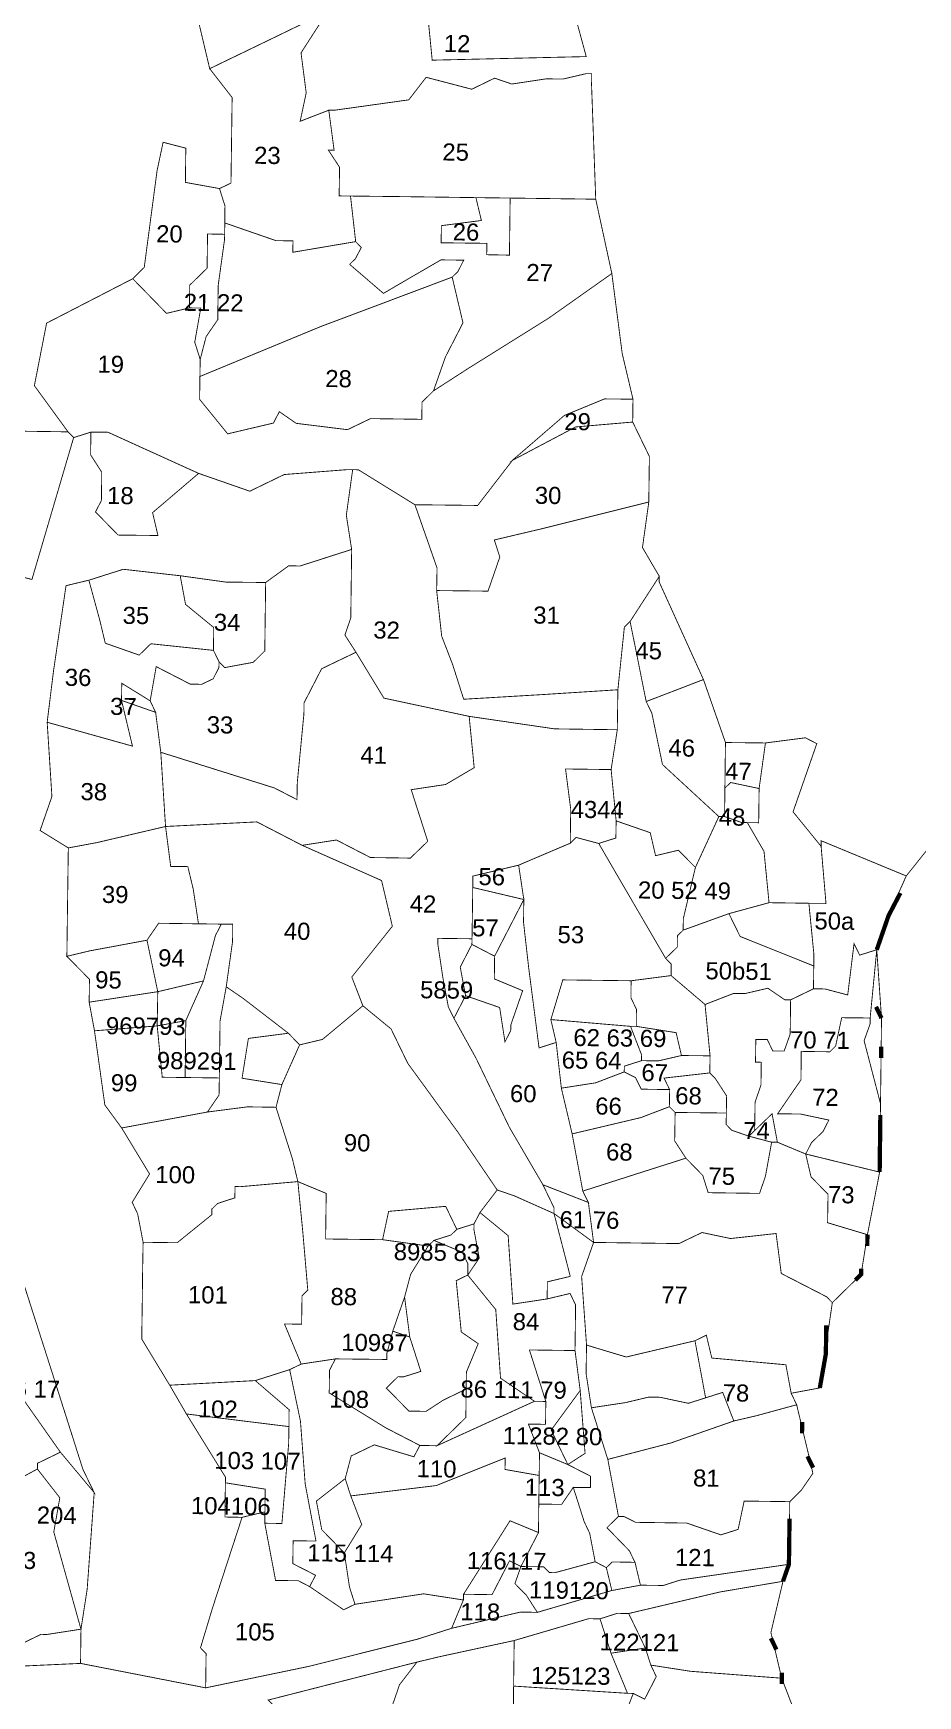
# Model space of a CAD drawing. Header units: metres. Extents: x 259278 to 277237, y 2171369 to 2185379.
# Drawn here: x 275290 to 275905, y 2179440 to 2180596 of the extents above; entities that cross this region are included whole.
import ezdxf

# ---------------------------------------------------------------- set-up
doc = ezdxf.new("R2010")
doc.units = ezdxf.units.M
doc.header["$MEASUREMENT"] = 0
for name, color, linetype in [('SURVEY NO.', 7, 'Continuous'), ('SURVEY PLOT BOUNDARY', 35, 'Continuous'), ('VILLAGE BOUNDARY', 212, 'Continuous')]:
    doc.layers.add(name, color=color, linetype=linetype)
doc.styles.add('PDF Arial', font='arial.ttf')

msp = doc.modelspace()

# ---------------------------------------------------------------- linework, layer by layer
at = {"layer": 'SURVEY PLOT BOUNDARY', "lineweight": 18, "const_width": 0.595}
for points in [[(275412.4, 2180571.5), (275401.1, 2180619.2), (275417.7, 2180678.5), (275437.7, 2180690.1), (275465.4, 2180685.8), (275513.1, 2180693.1), (275517, 2180693), (275520.7, 2180673.1), (275468.8, 2180646.1), (275504.5, 2180645.6), (275508.5, 2180649.5), (275536.3, 2180653.1), (275540.1, 2180637.2), (275528.1, 2180629.4), (275527.9, 2180617.5), (275508.1, 2180613.8), (275496.2, 2180614), (275492.2, 2180610.1), (275444.3, 2180586.9)], [(275495.2, 2180542.6), (275498.9, 2180514.8), (275494.9, 2180514.9), (275502.7, 2180502.9), (275502.4, 2180483), (275510.3, 2180482.9), (275513.9, 2180451.2), (275470.2, 2180443.8), (275470.3, 2180451.7), (275458.4, 2180451.9), (275422.9, 2180464.2), (275423, 2180476.1), (275419.2, 2180488.1), (275427.2, 2180491.9), (275428, 2180551.4), (275412.4, 2180571.5), (275444.3, 2180586.9), (275492.2, 2180610.1), (275496.2, 2180614), (275475.9, 2180582.5), (275479.5, 2180554.7), (275475.3, 2180534.9)], [(275674.2, 2180579.9), (275567.1, 2180577.4), (275563.6, 2180613.1), (275666.6, 2180607.8)], [(275674.2, 2180579.9), (275666.6, 2180607.8), (275563.6, 2180613.1), (275567.1, 2180577.4)], [(275621.3, 2180481.5), (275597.5, 2180481.8), (275546, 2180482.5), (275510.3, 2180482.9), (275502.4, 2180483), (275502.7, 2180502.9), (275494.9, 2180514.9), (275498.9, 2180514.8), (275495.2, 2180542.6), (275499.2, 2180542.6), (275550.8, 2180549.8), (275562.9, 2180565.5), (275594.6, 2180557.2), (275610.5, 2180564.9), (275622.4, 2180560.8), (275646.2, 2180564.4), (275658.1, 2180564.3), (275674, 2180568), (275678, 2180568), (275677.9, 2180560.1), (275680.8, 2180480.7)], [(275419.2, 2180488.1), (275423, 2180476.1), (275422.9, 2180464.2), (275422.8, 2180456.3), (275410.9, 2180456.5), (275410.6, 2180432.7), (275398.5, 2180420.9), (275398.3, 2180405.1), (275382.4, 2180401.3), (275358.9, 2180425.4), (275366.9, 2180433.3), (275375.8, 2180500.5), (275380, 2180520.3), (275395.8, 2180516.2), (275395.5, 2180492.4)], [(275597.5, 2180481.8), (275601.3, 2180465.9), (275573.5, 2180462.3), (275573.3, 2180450.4), (275605.1, 2180450), (275605, 2180442.1), (275620.8, 2180441.8), (275621.3, 2180481.5), (275680.8, 2180480.7), (275692, 2180429), (275648, 2180397.9), (275592, 2180362.9), (275568, 2180347.4), (275576.3, 2180371), (275588.5, 2180394.7), (275581, 2180426.5), (275585, 2180430.4), (275589, 2180438.3), (275573.2, 2180438.5), (275553.2, 2180426.9), (275533.2, 2180415.2), (275509.7, 2180435.4), (275513.7, 2180439.3), (275517.8, 2180447.1), (275513.9, 2180451.2), (275510.3, 2180482.9), (275546, 2180482.5)], [(275621.3, 2180481.5), (275620.8, 2180441.8), (275605, 2180442.1), (275605.1, 2180450), (275573.3, 2180450.4), (275573.5, 2180462.3), (275601.3, 2180465.9), (275597.5, 2180481.8)], [(275405.8, 2180369.3), (275402, 2180381.2), (275406.2, 2180405), (275398.3, 2180405.1), (275398.5, 2180420.9), (275410.6, 2180432.7), (275410.9, 2180456.5), (275422.8, 2180456.3), (275422.7, 2180452.4), (275418.3, 2180420.7), (275418, 2180396.9), (275409.9, 2180385.1)], [(275581, 2180426.5), (275489.3, 2180392), (275405.6, 2180357.4), (275405.8, 2180369.3), (275409.9, 2180385.1), (275418, 2180396.9), (275418.3, 2180420.7), (275422.7, 2180452.4), (275422.8, 2180456.3), (275422.9, 2180464.2), (275458.4, 2180451.9), (275470.3, 2180451.7), (275470.2, 2180443.8), (275513.9, 2180451.2), (275517.8, 2180447.1), (275513.7, 2180439.3), (275509.7, 2180435.4), (275533.2, 2180415.2), (275553.2, 2180426.9), (275573.2, 2180438.5), (275589, 2180438.3), (275585, 2180430.4)], [(275706.7, 2180341.6), (275686.9, 2180341.8), (275659, 2180330.3), (275622.9, 2180299.1), (275598.7, 2180267.7), (275555.1, 2180268.2), (275515.8, 2180292.5), (275511.8, 2180292.6), (275507.9, 2180292.6), (275464.2, 2180289.2), (275440.3, 2180277.6), (275404.7, 2180290), (275341.7, 2180318.6), (275329.8, 2180318.7), (275317.8, 2180314.9), (275313.9, 2180318.9), (275290.5, 2180351), (275299, 2180394.5), (275358.9, 2180425.4), (275382.4, 2180401.3), (275398.3, 2180405.1), (275406.2, 2180405), (275402, 2180381.2), (275405.8, 2180369.3), (275405.6, 2180357.4), (275405.4, 2180341.5), (275424.9, 2180317.5), (275456.7, 2180325), (275460.8, 2180332.9), (275472.6, 2180324.8), (275508.2, 2180320.4), (275524.2, 2180328.1), (275559.9, 2180327.6), (275560, 2180339.5), (275568, 2180347.4), (275592, 2180362.9), (275648, 2180397.9), (275692, 2180429), (275699.2, 2180373.4)], [(275568, 2180347.4), (275560, 2180339.5), (275559.9, 2180327.6), (275524.2, 2180328.1), (275508.2, 2180320.4), (275472.6, 2180324.8), (275460.8, 2180332.9), (275456.7, 2180325), (275424.9, 2180317.5), (275405.4, 2180341.5), (275405.6, 2180357.4), (275489.3, 2180392), (275581, 2180426.5), (275588.5, 2180394.7), (275576.3, 2180371)], [(275706.5, 2180325.7), (275666.8, 2180322.3), (275622.9, 2180299.1), (275659, 2180330.3), (275686.9, 2180341.8), (275706.7, 2180341.6)], [(275313.9, 2180318.9), (275317.8, 2180314.9), (275288.8, 2180216.2), (275257.2, 2180224.5), (275241.3, 2180220.8), (275209.5, 2180213.2), (275190.1, 2180249.2), (275194.3, 2180265), (275195, 2180324.5), (275270.3, 2180319.5)], [(275404.7, 2180290), (275372.7, 2180262.7), (275376.4, 2180246.8), (275348.7, 2180247.1), (275333, 2180263.2), (275337.1, 2180271.1), (275337.3, 2180286.9), (275337.3, 2180290.9), (275329.6, 2180302.9), (275329.8, 2180318.7), (275341.7, 2180318.6)], [(275717.7, 2180270.1), (275642.1, 2180251.2), (275610.3, 2180243.7), (275614.1, 2180231.8), (275605.9, 2180208.1), (275570.2, 2180208.5), (275570.4, 2180220.4), (275570.4, 2180224.4), (275555.1, 2180268.2), (275598.7, 2180267.7), (275622.9, 2180299.1), (275666.8, 2180322.3), (275706.5, 2180325.7), (275718.1, 2180301.8)], [(275555.1, 2180268.2), (275570.4, 2180224.4), (275570.4, 2180220.4), (275570.2, 2180208.5), (275573.7, 2180176.8), (275581.4, 2180156.8), (275589, 2180132.9), (275644.6, 2180136.2), (275696.2, 2180139.5), (275695.8, 2180111.7), (275652.2, 2180112.3), (275592.8, 2180121), (275533.5, 2180133.7), (275514.1, 2180165.6), (275506.4, 2180177.6), (275510.5, 2180189.5), (275511.1, 2180237.1), (275507.4, 2180260.9), (275511.8, 2180292.6), (275515.8, 2180292.5)], [(275725, 2180218.4), (275704.7, 2180187), (275700.7, 2180183), (275696.2, 2180139.5), (275644.6, 2180136.2), (275589, 2180132.9), (275581.4, 2180156.8), (275573.7, 2180176.8), (275570.2, 2180208.5), (275605.9, 2180208.1), (275614.1, 2180231.8), (275610.3, 2180243.7), (275642.1, 2180251.2), (275717.7, 2180270.1), (275713.3, 2180238.4)], [(275514.1, 2180165.6), (275490.2, 2180154.1), (275478, 2180130.4), (275477.9, 2180122.5), (275473.3, 2180075), (275473.1, 2180063.1), (275457.4, 2180071.2), (275378.4, 2180096), (275374.8, 2180123.8), (275371, 2180131.8), (275375.2, 2180155.6), (275398.9, 2180143.4), (275406.8, 2180143.3), (275414.8, 2180147.1), (275418.8, 2180155), (275418.9, 2180159), (275422.8, 2180154.9), (275442.7, 2180158.6), (275450.7, 2180166.5), (275451.3, 2180214.1), (275467.3, 2180225.7), (275475.3, 2180225.6), (275511.1, 2180237.1), (275510.5, 2180189.5), (275506.4, 2180177.6)], [(275391.9, 2180218.8), (275395.6, 2180198.9), (275415.2, 2180182.8), (275415, 2180166.9), (275371.5, 2180171.5), (275363.4, 2180163.6), (275339.8, 2180171.9), (275336, 2180187.8), (275328.4, 2180215.7), (275352.3, 2180223.3)], [(275351.1, 2180132.1), (275358.7, 2180100.3), (275299.4, 2180116.9), (275303.8, 2180152.5), (275312.5, 2180211.9), (275328.4, 2180215.7), (275336, 2180187.8), (275339.8, 2180171.9), (275363.4, 2180163.6), (275371.5, 2180171.5), (275415, 2180166.9), (275418.9, 2180159), (275418.8, 2180155), (275414.8, 2180147.1), (275406.8, 2180143.3), (275398.9, 2180143.4), (275375.2, 2180155.6), (275371, 2180131.8), (275351.3, 2180144), (275351.2, 2180140)], [(275451.3, 2180214.1), (275450.7, 2180166.5), (275442.7, 2180158.6), (275422.8, 2180154.9), (275418.9, 2180159), (275415, 2180166.9), (275415.2, 2180182.8), (275395.6, 2180198.9), (275391.9, 2180218.8), (275423.6, 2180214.4)], [(275755.7, 2180146.6), (275715.9, 2180131.3), (275704.7, 2180187), (275725, 2180218.4), (275724.9, 2180214.5)], [(275766.4, 2180051.3), (275750.1, 2180015.9), (275738.3, 2180027.9), (275722.4, 2180024.1), (275718.7, 2180040.1), (275695, 2180048.3), (275691.5, 2180084), (275695.8, 2180111.7), (275696.2, 2180139.5), (275700.7, 2180183), (275704.7, 2180187), (275715.9, 2180131.3), (275719.8, 2180123.3), (275727.2, 2180087.5)], [(275592.8, 2180121), (275596.3, 2180085.3), (275576.4, 2180073.6), (275552.5, 2180070), (275564, 2180034.1), (275551.9, 2180022.4), (275540, 2180022.6), (275524.2, 2180022.8), (275500.5, 2180035), (275476.7, 2180031.3), (275445.2, 2180047.6), (275381.7, 2180044.4), (275378.4, 2180096), (275457.4, 2180071.2), (275473.1, 2180063.1), (275473.3, 2180075), (275477.9, 2180122.5), (275478, 2180130.4), (275490.2, 2180154.1), (275514.1, 2180165.6), (275533.5, 2180133.7)], [(275371, 2180131.8), (275374.8, 2180123.8), (275351.1, 2180132.1), (275351.2, 2180140), (275351.3, 2180144)], [(275770.4, 2180051.3), (275766.4, 2180051.3), (275727.2, 2180087.5), (275719.8, 2180123.3), (275715.9, 2180131.3), (275755.7, 2180146.6), (275771, 2180102.8), (275770.6, 2180071.1)], [(275378.4, 2180096), (275381.7, 2180044.4), (275334, 2180033.2), (275314.1, 2180029.5), (275294.5, 2180041.6), (275302.7, 2180065.3), (275299.4, 2180116.9), (275358.7, 2180100.3), (275351.1, 2180132.1), (275374.8, 2180123.8)], [(275663.1, 2180032.8), (275627.2, 2180017.5), (275595.4, 2180009.9), (275595.3, 2180002), (275594.8, 2179966.3), (275571, 2179966.6), (275571, 2179962.7), (275574.6, 2179938.8), (275578.3, 2179919), (275582.2, 2179911), (275597.7, 2179883), (275620.8, 2179835.1), (275644.1, 2179795.2), (275651.8, 2179779.2), (275651.8, 2179775.2), (275624.2, 2179787.5), (275612.3, 2179791.6), (275585.1, 2179831.6), (275550.1, 2179879.7), (275538.5, 2179903.6), (275518.9, 2179919.7), (275511.2, 2179939.7), (275539.4, 2179975), (275531.9, 2180006.8), (275476.7, 2180031.3), (275500.5, 2180035), (275524.2, 2180022.8), (275540, 2180022.6), (275551.9, 2180022.4), (275564, 2180034.1), (275552.5, 2180070), (275576.4, 2180073.6), (275596.3, 2180085.3), (275592.8, 2180121), (275652.2, 2180112.3), (275695.8, 2180111.7), (275691.5, 2180084), (275659.8, 2180084.4), (275663.4, 2180056.6)], [(275771, 2180102.8), (275798.8, 2180102.5), (275794.4, 2180070.8), (275774.6, 2180075), (275770.6, 2180071.1)], [(275801.3, 2179991.4), (275797.8, 2180027.1), (275786.2, 2180047.1), (275794.1, 2180047), (275794.4, 2180070.8), (275798.8, 2180102.5), (275826.6, 2180106.1), (275834.5, 2180102), (275818, 2180054.6), (275837.5, 2180030.6), (275840.9, 2179990.9), (275829, 2179991)], [(275691.5, 2180084), (275695, 2180048.3), (275694.8, 2180036.4), (275682.9, 2180032.6), (275667.1, 2180036.8), (275663.1, 2180032.8), (275663.4, 2180056.6), (275659.8, 2180084.4)], [(275794.4, 2180070.8), (275794.1, 2180047), (275786.2, 2180047.1), (275782.2, 2180047.2), (275770.4, 2180051.3), (275770.6, 2180071.1), (275774.6, 2180075)], [(275729.4, 2179952.7), (275694.5, 2180012.6), (275682.9, 2180032.6), (275694.8, 2180036.4), (275695, 2180048.3), (275718.7, 2180040.1), (275722.4, 2180024.1), (275738.3, 2180027.9), (275750.1, 2180015.9), (275741.7, 2179980.3), (275741.6, 2179972.3), (275737.6, 2179968.4), (275737.5, 2179960.5)], [(275741.6, 2179972.3), (275741.7, 2179980.3), (275750.1, 2180015.9), (275766.4, 2180051.3), (275770.4, 2180051.3), (275782.2, 2180047.2), (275786.2, 2180047.1), (275797.8, 2180027.1), (275801.3, 2179991.4), (275773.4, 2179983.8)], [(275314.1, 2180029.5), (275334, 2180033.2), (275381.7, 2180044.4), (275385.3, 2180016.6), (275397.2, 2180016.5), (275401, 2180000.6), (275404.6, 2179976.7), (275376.9, 2179977.1), (275368.8, 2179965.3), (275329, 2179957.9), (275313.1, 2179954.1), (275313.5, 2179985.8)], [(275476.7, 2180031.3), (275531.9, 2180006.8), (275539.4, 2179975), (275511.2, 2179939.7), (275518.9, 2179919.7), (275490.8, 2179896.3), (275474.9, 2179892.5), (275467.1, 2179900.6), (275435.7, 2179924.8), (275423.9, 2179932.9), (275428.3, 2179964.5), (275428.4, 2179976.4), (275420.5, 2179976.5), (275404.6, 2179976.7), (275401, 2180000.6), (275397.2, 2180016.5), (275385.3, 2180016.6), (275381.7, 2180044.4), (275445.2, 2180047.6)], [(275733.2, 2179940.7), (275705.4, 2179937.1), (275657.9, 2179937.7), (275649.6, 2179910.1), (275653.3, 2179894.2), (275641.4, 2179890.4), (275637.8, 2179918.2), (275634.2, 2179946), (275630.6, 2179977.8), (275630.8, 2179993.6), (275627.2, 2180017.5), (275663.1, 2180032.8), (275667.1, 2180036.8), (275682.9, 2180032.6), (275694.5, 2180012.6), (275729.4, 2179952.7), (275733.3, 2179948.7)], [(275876.2, 2179958.7), (275864.3, 2179954.9), (275860.4, 2179962.9), (275856, 2179927.2), (275840.2, 2179931.4), (275832.2, 2179931.5), (275832.4, 2179947.4), (275832.5, 2179955.3), (275829, 2179991), (275840.9, 2179990.9), (275837.5, 2180030.6), (275837.5, 2180034.5), (275896.7, 2180010), (275884.4, 2179982.4)], [(275630.8, 2179993.6), (275595.3, 2180002), (275595.4, 2180009.9), (275627.2, 2180017.5)], [(275610.5, 2179954.2), (275594.7, 2179962.4), (275594.8, 2179966.3), (275595.3, 2180002), (275630.8, 2179993.6)], [(275653.3, 2179894.2), (275656.9, 2179862.4), (275664.4, 2179830.6), (275671.8, 2179790.8), (275675.7, 2179782.9), (275644.1, 2179795.2), (275620.8, 2179835.1), (275597.7, 2179883), (275582.2, 2179911), (275590.3, 2179926.7), (275614, 2179918.5), (275617.7, 2179894.6), (275621.7, 2179902.5), (275621.8, 2179906.5), (275630, 2179930.2), (275610.3, 2179938.4), (275610.5, 2179954.2), (275630.8, 2179993.6), (275630.6, 2179977.8), (275634.2, 2179946), (275637.8, 2179918.2), (275641.4, 2179890.4)], [(275829, 2179991), (275832.5, 2179955.3), (275832.4, 2179947.4), (275781.2, 2179967.9), (275773.4, 2179983.8), (275801.3, 2179991.4)], [(275832.2, 2179931.5), (275816.3, 2179923.8), (275812.3, 2179923.8), (275800.5, 2179931.9), (275784.6, 2179928.2), (275776.7, 2179928.3), (275756.8, 2179920.6), (275733.2, 2179940.7), (275733.3, 2179948.7), (275729.4, 2179952.7), (275737.5, 2179960.5), (275737.6, 2179968.4), (275741.6, 2179972.3), (275773.4, 2179983.8), (275781.2, 2179967.9), (275832.4, 2179947.4)], [(275376.3, 2179929.5), (275368.8, 2179965.3), (275376.9, 2179977.1), (275404.6, 2179976.7), (275420.5, 2179976.5), (275416.4, 2179968.6), (275408.1, 2179937)], [(275423.9, 2179932.9), (275419.6, 2179909.1), (275419.1, 2179869.5), (275395.3, 2179869.8), (275395.8, 2179909.4), (275408.1, 2179937), (275416.4, 2179968.6), (275420.5, 2179976.5), (275428.4, 2179976.4), (275428.3, 2179964.5)], [(275313.1, 2179954.1), (275329, 2179957.9), (275368.8, 2179965.3), (275376.3, 2179929.5), (275328.6, 2179922.2), (275328.8, 2179938.1), (275324.9, 2179942.1)], [(275594.8, 2179966.3), (275594.7, 2179962.4), (275586.6, 2179946.6), (275590.3, 2179926.7), (275582.2, 2179911), (275578.3, 2179919), (275574.6, 2179938.8), (275571, 2179962.7), (275571, 2179966.6)], [(275590.3, 2179926.7), (275586.6, 2179946.6), (275594.7, 2179962.4), (275610.5, 2179954.2), (275610.3, 2179938.4), (275630, 2179930.2), (275621.8, 2179906.5), (275621.7, 2179902.5), (275617.7, 2179894.6), (275614, 2179918.5)], [(275876.2, 2179958.7), (275871.6, 2179911.2), (275851.8, 2179911.4), (275847.6, 2179891.7), (275843.6, 2179887.7), (275827.7, 2179887.9), (275823.7, 2179888), (275823.5, 2179868.2), (275807.3, 2179844.6), (275823.2, 2179844.4), (275842.9, 2179840.2), (275838.9, 2179832.3), (275830.8, 2179824.5), (275826.8, 2179816.6), (275807.1, 2179824.8), (275803.4, 2179844.6), (275791.3, 2179832.9), (275791.6, 2179852.7), (275795.7, 2179864.6), (275795.9, 2179880.4), (275791.9, 2179880.5), (275792.1, 2179896.3), (275796.1, 2179896.3), (275800.1, 2179896.2), (275803.9, 2179888.3), (275811.8, 2179888.2), (275816, 2179900), (275816.3, 2179923.8), (275832.2, 2179931.5), (275840.2, 2179931.4), (275856, 2179927.2), (275860.4, 2179962.9), (275864.3, 2179954.9)], [(275878.8, 2179851.6), (275867.4, 2179895.4), (275871.6, 2179907.2), (275871.6, 2179911.2), (275876.2, 2179958.7), (275879.5, 2179911.1), (275879, 2179867.5)], [(275375.9, 2179905.7), (275376.3, 2179929.5), (275408.1, 2179937), (275395.8, 2179909.4)], [(275458.5, 2179849.1), (275438.6, 2179849.4), (275410.8, 2179845.8), (275418.9, 2179857.6), (275419.1, 2179869.5), (275419.6, 2179909.1), (275423.9, 2179932.9), (275435.7, 2179924.8), (275467.1, 2179900.6), (275439.3, 2179897), (275434.9, 2179869.3), (275462.6, 2179864.9)], [(275649.6, 2179910.1), (275657.9, 2179937.7), (275705.4, 2179937.1), (275705.3, 2179925.2), (275709.1, 2179917.3), (275709, 2179905.4), (275705, 2179905.4)], [(275756.8, 2179920.6), (275760.3, 2179884.9), (275740.4, 2179885.1), (275736.7, 2179901), (275709, 2179905.4), (275709.1, 2179917.3), (275705.3, 2179925.2), (275705.4, 2179937.1), (275733.2, 2179940.7)], [(275328.6, 2179922.2), (275376.3, 2179929.5), (275375.9, 2179905.7), (275332.3, 2179902.3)], [(275787.3, 2179829), (275775.4, 2179833.1), (275771.5, 2179837.1), (275771.6, 2179845.1), (275771.8, 2179857), (275764, 2179869), (275760.1, 2179873), (275760.3, 2179884.9), (275756.8, 2179920.6), (275776.7, 2179928.3), (275784.6, 2179928.2), (275800.5, 2179931.9), (275812.3, 2179923.8), (275816.3, 2179923.8), (275816, 2179900), (275811.8, 2179888.2), (275803.9, 2179888.3), (275800.1, 2179896.2), (275796.1, 2179896.3), (275792.1, 2179896.3), (275791.9, 2179880.5), (275795.9, 2179880.4), (275795.7, 2179864.6), (275791.6, 2179852.7), (275791.3, 2179832.9)], [(275532.6, 2179757), (275493, 2179757.5), (275493.4, 2179789.2), (275473.7, 2179797.4), (275469.9, 2179813.3), (275458.5, 2179849.1), (275462.6, 2179864.9), (275474.9, 2179892.5), (275490.8, 2179896.3), (275518.9, 2179919.7), (275538.5, 2179903.6), (275550.1, 2179879.7), (275585.1, 2179831.6), (275612.3, 2179791.6), (275600.3, 2179775.9), (275596.2, 2179768), (275584.2, 2179764.2), (275576.5, 2179780.2), (275536.8, 2179776.7)], [(275705, 2179905.4), (275712.7, 2179885.5), (275712.6, 2179881.5), (275700.7, 2179877.7), (275700.6, 2179873.7), (275680.7, 2179866.1), (275656.9, 2179862.4), (275653.3, 2179894.2), (275649.6, 2179910.1)], [(275871.6, 2179911.2), (275871.6, 2179907.2), (275867.4, 2179895.4), (275878.8, 2179851.6), (275878.2, 2179804), (275826.8, 2179816.6), (275830.8, 2179824.5), (275838.9, 2179832.3), (275842.9, 2179840.2), (275823.2, 2179844.4), (275807.3, 2179844.6), (275823.5, 2179868.2), (275823.7, 2179888), (275827.7, 2179887.9), (275843.6, 2179887.7), (275847.6, 2179891.7), (275851.8, 2179911.4)], [(275410.8, 2179845.8), (275351.2, 2179834.7), (275339.5, 2179850.7), (275332.3, 2179902.3), (275375.9, 2179905.7), (275379.4, 2179870), (275395.3, 2179869.8), (275419.1, 2179869.5), (275418.9, 2179857.6)], [(275375.9, 2179905.7), (275395.8, 2179909.4), (275395.3, 2179869.8), (275379.4, 2179870)], [(275462.6, 2179864.9), (275434.9, 2179869.3), (275439.3, 2179897), (275467.1, 2179900.6), (275474.9, 2179892.5)], [(275740.4, 2179885.1), (275724.5, 2179881.4), (275712.6, 2179881.5), (275712.7, 2179885.5), (275705, 2179905.4), (275709, 2179905.4), (275736.7, 2179901)], [(275760.3, 2179884.9), (275760.1, 2179873), (275728.3, 2179869.4), (275732.2, 2179861.4), (275712.4, 2179861.7), (275708.5, 2179869.7), (275700.6, 2179873.7), (275700.7, 2179877.7), (275712.6, 2179881.5), (275724.5, 2179881.4), (275740.4, 2179885.1)], [(275732, 2179849.5), (275712.1, 2179841.9), (275664.4, 2179830.6), (275656.9, 2179862.4), (275680.7, 2179866.1), (275700.6, 2179873.7), (275708.5, 2179869.7), (275712.4, 2179861.7), (275732.2, 2179861.4)], [(275771.6, 2179845.1), (275736, 2179845.5), (275732, 2179849.5), (275732.2, 2179861.4), (275728.3, 2179869.4), (275760.1, 2179873), (275764, 2179869), (275771.8, 2179857)], [(275366.1, 2179755.2), (275362.3, 2179775), (275358.5, 2179783), (275370.6, 2179802.7), (275351.2, 2179834.7), (275410.8, 2179845.8), (275438.6, 2179849.4), (275458.5, 2179849.1), (275469.9, 2179813.3), (275473.7, 2179797.4), (275434, 2179793.9), (275430, 2179794), (275429.9, 2179786.1), (275417.9, 2179782.2), (275413.9, 2179778.3), (275413.9, 2179774.4), (275389.8, 2179754.9)], [(275736, 2179845.5), (275735.7, 2179825.7), (275743.5, 2179813.7), (275719.6, 2179806.1), (275671.8, 2179790.8), (275664.4, 2179830.6), (275712.1, 2179841.9), (275732, 2179849.5)], [(275803.1, 2179824.8), (275798.8, 2179801.1), (275794.7, 2179789.2), (275759, 2179789.7), (275755.2, 2179801.7), (275743.5, 2179813.7), (275735.7, 2179825.7), (275736, 2179845.5), (275771.6, 2179845.1), (275771.5, 2179837.1), (275775.4, 2179833.1), (275787.3, 2179829)], [(275807.1, 2179824.8), (275803.1, 2179824.8), (275787.3, 2179829), (275791.3, 2179832.9), (275803.4, 2179844.6)], [(275845.3, 2179713.2), (275841.3, 2179717.3), (275809.8, 2179733.5), (275806.2, 2179761.3), (275774.5, 2179757.8), (275754.7, 2179762), (275738.7, 2179754.3), (275679.3, 2179755.1), (275675.7, 2179782.9), (275671.8, 2179790.8), (275719.6, 2179806.1), (275743.5, 2179813.7), (275755.2, 2179801.7), (275759, 2179789.7), (275794.7, 2179789.2), (275798.8, 2179801.1), (275803.1, 2179824.8), (275807.1, 2179824.8), (275826.8, 2179816.6), (275830.5, 2179800.7), (275842.3, 2179788.6), (275842.2, 2179780.7), (275842, 2179768.8), (275869.7, 2179760.5), (275865.3, 2179732.8)], [(275869.7, 2179760.5), (275842, 2179768.8), (275842.2, 2179780.7), (275842.3, 2179788.6), (275830.5, 2179800.7), (275826.8, 2179816.6), (275878.2, 2179804)], [(275384.6, 2179655.8), (275365.2, 2179687.8), (275365.2, 2179691.7), (275365.5, 2179711.6), (275365.7, 2179731.4), (275366.1, 2179755.2), (275389.8, 2179754.9), (275413.9, 2179774.4), (275413.9, 2179778.3), (275417.9, 2179782.2), (275429.9, 2179786.1), (275430, 2179794), (275434, 2179793.9), (275473.7, 2179797.4), (275477.2, 2179761.7), (275480.6, 2179722), (275476.6, 2179718), (275476.3, 2179698.2), (275464.4, 2179698.4), (275476, 2179670.5), (275468, 2179666.6), (275444.1, 2179659)], [(275564.3, 2179752.6), (275552.1, 2179732.9), (275547.9, 2179717.1), (275539.7, 2179693.4), (275535.5, 2179677.6), (275535.5, 2179673.7), (275499.8, 2179674.1), (275476, 2179670.5), (275464.4, 2179698.4), (275476.3, 2179698.2), (275476.6, 2179718), (275480.6, 2179722), (275477.2, 2179761.7), (275473.7, 2179797.4), (275493.4, 2179789.2), (275493, 2179757.5), (275532.6, 2179757)], [(275675.7, 2179782.9), (275679.3, 2179755.1), (275651.8, 2179775.2), (275651.8, 2179779.2), (275644.1, 2179795.2)], [(275647, 2179715.8), (275623.2, 2179712.2), (275619.9, 2179759.8), (275600.3, 2179775.9), (275612.3, 2179791.6), (275624.2, 2179787.5), (275651.8, 2179775.2), (275663.1, 2179731.5), (275647.2, 2179727.7)], [(275584.2, 2179764.2), (275580.2, 2179760.3), (275568.3, 2179756.5), (275564.3, 2179752.6), (275532.6, 2179757), (275536.8, 2179776.7), (275576.5, 2179780.2)], [(275638.2, 2179644.6), (275614.6, 2179660.7), (275611.3, 2179708.4), (275591.8, 2179732.4), (275599.8, 2179744.2), (275596.1, 2179764.1), (275596.2, 2179768), (275600.3, 2179775.9), (275619.9, 2179759.8), (275623.2, 2179712.2), (275647, 2179715.8), (275663, 2179719.6), (275666.8, 2179711.6), (275666.4, 2179679.9), (275634.7, 2179680.3), (275646.1, 2179644.5)], [(275666.4, 2179679.9), (275666.8, 2179711.6), (275663, 2179719.6), (275647, 2179715.8), (275647.2, 2179727.7), (275663.1, 2179731.5), (275651.8, 2179775.2), (275679.3, 2179755.1), (275671, 2179731.4), (275674.4, 2179683.7), (275674.1, 2179663.9), (275677.8, 2179640.1), (275689.2, 2179604.2), (275696.6, 2179564.5), (275688.6, 2179556.7), (275704.2, 2179540.6), (275708.1, 2179532.6), (275696.2, 2179532.8), (275692.2, 2179532.8), (275688.2, 2179528.9), (275680.4, 2179533), (275676.6, 2179552.8), (275672.8, 2179560.8), (275665.2, 2179584.7), (275677.1, 2179584.6), (275677.2, 2179592.5), (275661.4, 2179600.6), (275673.4, 2179608.4), (275670, 2179652.1)], [(275591.8, 2179732.4), (275591.9, 2179740.3), (275588, 2179748.3), (275568.3, 2179756.5), (275580.2, 2179760.3), (275584.2, 2179764.2), (275596.2, 2179768), (275596.1, 2179764.1), (275599.8, 2179744.2)], [(275816.7, 2179650.2), (275813, 2179670), (275761.5, 2179674.7), (275757.7, 2179690.6), (275749.8, 2179686.7), (275702, 2179675.4), (275674.4, 2179683.7), (275671, 2179731.4), (275679.3, 2179755.1), (275738.7, 2179754.3), (275754.7, 2179762), (275774.5, 2179757.8), (275806.2, 2179761.3), (275809.8, 2179733.5), (275841.3, 2179717.3), (275845.3, 2179713.2), (275836.6, 2179653.9)], [(275590.7, 2179653.1), (275574.8, 2179645.4), (275562.8, 2179637.6), (275550.9, 2179637.8), (275535.2, 2179653.8), (275543.3, 2179661.7), (275547.2, 2179661.6), (275559.2, 2179665.4), (275551.5, 2179689.3), (275547.9, 2179717.1), (275552.1, 2179732.9), (275564.3, 2179752.6), (275568.3, 2179756.5), (275588, 2179748.3), (275591.9, 2179740.3), (275591.8, 2179732.4), (275583.8, 2179728.5), (275587.3, 2179692.8), (275599.1, 2179684.7), (275590.9, 2179665)], [(275332.1, 2179581.1), (275308.6, 2179609.2), (275258, 2179681.2), (275258.1, 2179685.2), (275262.3, 2179705), (275246.6, 2179717.1), (275282.4, 2179728.5), (275301.5, 2179668.8), (275324.3, 2179597.1)], [(275570.4, 2179613.7), (275590.5, 2179633.3), (275590.7, 2179653.1), (275590.9, 2179665), (275599.1, 2179684.7), (275587.3, 2179692.8), (275583.8, 2179728.5), (275591.8, 2179732.4), (275611.3, 2179708.4), (275614.6, 2179660.7), (275638.2, 2179644.6)], [(275551.5, 2179689.3), (275539.7, 2179693.4), (275547.9, 2179717.1)], [(275551.5, 2179689.3), (275559.2, 2179665.4), (275547.2, 2179661.6), (275543.3, 2179661.7), (275535.2, 2179653.8), (275550.9, 2179637.8), (275562.8, 2179637.6), (275574.8, 2179645.4), (275590.7, 2179653.1), (275590.5, 2179633.3), (275570.4, 2179613.7), (275558.5, 2179613.9), (275534.9, 2179626.1), (275495.5, 2179650.4), (275495.7, 2179666.2), (275499.8, 2179674.1), (275535.5, 2179673.7), (275535.5, 2179677.6), (275539.7, 2179693.4)], [(275820.5, 2179642.2), (275792.7, 2179634.6), (275776.8, 2179630.9), (275769.1, 2179650.8), (275757.2, 2179647), (275749.8, 2179686.7), (275757.7, 2179690.6), (275761.5, 2179674.7), (275813, 2179670), (275816.7, 2179650.2)], [(275308.6, 2179609.2), (275292.7, 2179601.5), (275292.6, 2179597.5), (275256.7, 2179578.1), (275217.4, 2179606.4), (275237.8, 2179645.8), (275258, 2179681.2)], [(275670, 2179652.1), (275649.8, 2179624.6), (275661.4, 2179600.6), (275641.7, 2179608.8), (275634, 2179628.7), (275645.9, 2179628.6), (275646, 2179636.5), (275646.1, 2179644.5), (275634.7, 2179680.3), (275666.4, 2179679.9)], [(275757.2, 2179647), (275745.2, 2179643.2), (275725.5, 2179647.4), (275717.5, 2179647.5), (275701.6, 2179643.7), (275677.8, 2179640.1), (275674.1, 2179663.9), (275674.4, 2179683.7), (275702, 2179675.4), (275749.8, 2179686.7)], [(275506.6, 2179590.8), (275486.6, 2179575.2), (275490.3, 2179555.3), (275506, 2179539.2), (275509.6, 2179515.4), (275513.4, 2179503.4), (275505.5, 2179499.6), (275481.9, 2179515.7), (275486, 2179523.6), (275470.2, 2179531.7), (275470.4, 2179547.6), (275486.3, 2179547.4), (275478.8, 2179587.1), (275475.5, 2179630.8), (275468, 2179666.6), (275476, 2179670.5), (275499.8, 2179674.1), (275495.7, 2179666.2), (275495.5, 2179650.4), (275534.9, 2179626.1), (275558.5, 2179613.9), (275554.4, 2179606), (275526.8, 2179614.3), (275510.8, 2179606.6)], [(275467.5, 2179627), (275396.2, 2179635.8), (275384.6, 2179655.8), (275444.1, 2179659), (275467.6, 2179638.8)], [(275481.9, 2179515.7), (275474, 2179519.8), (275458.2, 2179520), (275450.7, 2179559.8), (275462.6, 2179559.6), (275467.3, 2179615.1), (275467.5, 2179627), (275467.6, 2179638.8), (275444.1, 2179659), (275468, 2179666.6), (275475.5, 2179630.8), (275478.8, 2179587.1), (275486.3, 2179547.4), (275470.4, 2179547.6), (275470.2, 2179531.7), (275486, 2179523.6)], [(275510.5, 2179578.8), (275506.6, 2179590.8), (275510.8, 2179606.6), (275526.8, 2179614.3), (275554.4, 2179606), (275558.5, 2179613.9), (275570.4, 2179613.7), (275638.2, 2179644.6), (275646.1, 2179644.5), (275646, 2179636.5), (275645.9, 2179628.6), (275634, 2179628.7), (275641.7, 2179608.8), (275641.5, 2179593), (275617.7, 2179597.2), (275617.9, 2179605.2), (275570, 2179586)], [(275661.4, 2179600.6), (275649.8, 2179624.6), (275670, 2179652.1), (275673.4, 2179608.4)], [(275776.8, 2179630.9), (275733, 2179615.6), (275689.2, 2179604.2), (275677.8, 2179640.1), (275701.6, 2179643.7), (275717.5, 2179647.5), (275725.5, 2179647.4), (275745.2, 2179643.2), (275757.2, 2179647), (275769.1, 2179650.8)], [(275450.7, 2179559.8), (275450.8, 2179567.7), (275451, 2179583.5), (275423.3, 2179587.9), (275423.4, 2179591.8), (275396.2, 2179635.8), (275467.5, 2179627), (275467.3, 2179615.1), (275462.6, 2179559.6)], [(275815.7, 2179574.8), (275784, 2179575.2), (275779.8, 2179555.5), (275767.8, 2179551.7), (275744.1, 2179559.9), (275724.3, 2179560.2), (275708.5, 2179560.4), (275700.6, 2179564.4), (275696.6, 2179564.5), (275689.2, 2179604.2), (275733, 2179615.6), (275776.8, 2179630.9), (275792.7, 2179634.6), (275820.5, 2179642.2), (275828.1, 2179610.4), (275831.8, 2179594.5), (275823.7, 2179582.7)], [(275332.1, 2179581.1), (275327.2, 2179513.8), (275322.9, 2179486.1), (275304, 2179553.7), (275308.2, 2179577.5), (275292.6, 2179597.5), (275292.7, 2179601.5), (275308.6, 2179609.2)], [(275665.2, 2179584.7), (275657.1, 2179572.9), (275641.2, 2179573.1), (275641.5, 2179593), (275641.7, 2179608.8), (275661.4, 2179600.6), (275677.2, 2179592.5), (275677.1, 2179584.6)], [(275322.9, 2179486.1), (275299.1, 2179482.4), (275295.1, 2179482.5), (275271.2, 2179470.9), (275271.7, 2179514.5), (275256.2, 2179538.5), (275256.7, 2179578.1), (275292.6, 2179597.5), (275308.2, 2179577.5), (275304, 2179553.7)], [(275641.5, 2179593), (275641.2, 2179573.1), (275641, 2179553.3), (275621.2, 2179561.5), (275588.9, 2179510.4), (275588.8, 2179506.4), (275561.1, 2179510.7), (275513.4, 2179503.4), (275509.6, 2179515.4), (275506, 2179539.2), (275518.1, 2179558.9), (275510.5, 2179578.8), (275570, 2179586), (275617.9, 2179605.2), (275617.7, 2179597.2)], [(275434.9, 2179563.9), (275423, 2179564.1), (275423.2, 2179579.9), (275423.3, 2179587.9), (275451, 2179583.5), (275450.8, 2179567.7)], [(275506, 2179539.2), (275490.3, 2179555.3), (275486.6, 2179575.2), (275506.6, 2179590.8), (275510.5, 2179578.8), (275518.1, 2179558.9)], [(275680.4, 2179533), (275652.5, 2179525.4), (275648.5, 2179525.5), (275644.6, 2179529.5), (275632.7, 2179529.6), (275628.8, 2179529.7), (275641, 2179553.3), (275641.2, 2179573.1), (275657.1, 2179572.9), (275665.2, 2179584.7), (275672.8, 2179560.8), (275676.6, 2179552.8)], [(275815.7, 2179574.8), (275815.4, 2179551), (275815.1, 2179531.2), (275739.7, 2179520.3), (275727.7, 2179516.5), (275711.9, 2179516.7), (275708.1, 2179532.6), (275704.2, 2179540.6), (275688.6, 2179556.7), (275696.6, 2179564.5), (275700.6, 2179564.4), (275708.5, 2179560.4), (275724.3, 2179560.2), (275744.1, 2179559.9), (275767.8, 2179551.7), (275779.8, 2179555.5), (275784, 2179575.2)], [(275450.7, 2179559.8), (275458.2, 2179520), (275474, 2179519.8), (275481.9, 2179515.7), (275505.5, 2179499.6), (275513.4, 2179503.4), (275561.1, 2179510.7), (275588.8, 2179506.4), (275580.6, 2179486.7), (275556.7, 2179479.1), (275481.2, 2179460.2), (275409.6, 2179445.3), (275409.8, 2179461.2), (275409.9, 2179469.1), (275406, 2179473.1), (275414.3, 2179500.7), (275434.9, 2179563.9), (275450.8, 2179567.7)], [(275628.8, 2179529.7), (275620.9, 2179533.7), (275608.7, 2179510.1), (275588.9, 2179510.4), (275621.2, 2179561.5), (275641, 2179553.3)], [(275628.8, 2179529.7), (275624.6, 2179517.8), (275632.5, 2179509.8), (275640.2, 2179497.8), (275628.4, 2179498), (275580.6, 2179486.7), (275588.8, 2179506.4), (275588.9, 2179510.4), (275608.7, 2179510.1), (275620.9, 2179533.7)], [(275688.2, 2179528.9), (275692, 2179513), (275640.2, 2179497.8), (275632.5, 2179509.8), (275624.6, 2179517.8), (275628.8, 2179529.7), (275632.7, 2179529.6), (275644.6, 2179529.5), (275648.5, 2179525.5), (275652.5, 2179525.4), (275680.4, 2179533)], [(275708.1, 2179532.6), (275711.9, 2179516.7), (275692, 2179513), (275688.2, 2179528.9), (275692.2, 2179532.8), (275696.2, 2179532.8)], [(275810.1, 2179452), (275746.8, 2179456.8), (275719.1, 2179461.1), (275715.3, 2179473), (275703.7, 2179497), (275767.3, 2179512), (275811, 2179519.4), (275802.6, 2179483.8)], [(275691.4, 2179469.4), (275702.9, 2179441.5), (275623.7, 2179446.5), (275624.1, 2179478.2), (275675.9, 2179493.4), (275683.8, 2179493.3)], [(275715.3, 2179473), (275691.4, 2179469.4), (275683.8, 2179493.3), (275695.7, 2179497.1), (275703.7, 2179497)], [(275255.2, 2179459.2), (275259.3, 2179471), (275271.2, 2179470.9), (275295.1, 2179482.5), (275299.1, 2179482.4), (275322.9, 2179486.1), (275322.6, 2179462.3)], [(275623.7, 2179446.5), (275623.3, 2179410.8), (275622.9, 2179387), (275595.2, 2179387.4), (275567.4, 2179387.7), (275551.7, 2179399.8), (275536.1, 2179419.9), (275536.2, 2179423.8), (275544.4, 2179447.5), (275556.5, 2179463.2), (275572.4, 2179467), (275624.1, 2179478.2)], [(275706.9, 2179441.4), (275702.9, 2179441.5), (275691.4, 2179469.4), (275715.3, 2179473), (275719.1, 2179461.1), (275722.9, 2179453.1), (275714.8, 2179437.4)], [(275536.2, 2179423.8), (275516.3, 2179416.1), (275492.2, 2179396.6), (275476.6, 2179412.7), (275453.1, 2179436.8), (275556.5, 2179463.2), (275544.4, 2179447.5)], [(275810.1, 2179452), (275817.8, 2179432), (275801.9, 2179428.3), (275793.7, 2179404.6), (275781.5, 2179381), (275765.1, 2179345.5), (275772.9, 2179329.5), (275716.9, 2179298.5), (275709, 2179294.7), (275693.3, 2179306.8), (275682, 2179354.5), (275674.5, 2179390.3), (275694.6, 2179409.9), (275706.9, 2179441.4), (275714.8, 2179437.4), (275722.9, 2179453.1), (275719.1, 2179461.1), (275746.8, 2179456.8)], [(275702.9, 2179441.5), (275706.9, 2179441.4), (275694.6, 2179409.9), (275674.5, 2179390.3), (275626.9, 2179386.9), (275622.9, 2179387), (275623.3, 2179410.8), (275623.7, 2179446.5)]]:
    msp.add_lwpolyline(points, close=True, dxfattribs=at)
for points in [[(275401.1, 2180619.2), (275412.4, 2180571.5), (275428, 2180551.4), (275427.2, 2180491.9), (275419.2, 2180488.1), (275395.5, 2180492.4), (275395.8, 2180516.2), (275380, 2180520.3), (275375.8, 2180500.5), (275366.9, 2180433.3), (275358.9, 2180425.4), (275299, 2180394.5), (275290.5, 2180351), (275313.9, 2180318.9), (275270.3, 2180319.5)], [(275924.9, 2180045.3), (275896.7, 2180010), (275837.5, 2180034.5), (275837.5, 2180030.6), (275818, 2180054.6), (275834.5, 2180102), (275826.6, 2180106.1), (275798.8, 2180102.5), (275771, 2180102.8), (275755.7, 2180146.6), (275724.9, 2180214.5), (275725, 2180218.4), (275713.3, 2180238.4), (275717.7, 2180270.1), (275718.1, 2180301.8), (275706.5, 2180325.7), (275706.7, 2180341.6), (275699.2, 2180373.4), (275692, 2180429), (275680.8, 2180480.7), (275677.9, 2180560.1), (275678, 2180568), (275674, 2180568), (275658.1, 2180564.3), (275646.2, 2180564.4), (275622.4, 2180560.8), (275610.5, 2180564.9), (275594.6, 2180557.2), (275562.9, 2180565.5), (275550.8, 2180549.8), (275499.2, 2180542.6), (275495.2, 2180542.6), (275475.3, 2180534.9), (275479.5, 2180554.7), (275475.9, 2180582.5), (275496.2, 2180614)], [(275288.8, 2180216.2), (275317.8, 2180314.9), (275329.8, 2180318.7), (275329.6, 2180302.9), (275337.3, 2180290.9), (275337.3, 2180286.9), (275337.1, 2180271.1), (275333, 2180263.2), (275348.7, 2180247.1), (275376.4, 2180246.8), (275372.7, 2180262.7), (275404.7, 2180290), (275440.3, 2180277.6), (275464.2, 2180289.2), (275507.9, 2180292.6), (275511.8, 2180292.6), (275507.4, 2180260.9), (275511.1, 2180237.1), (275475.3, 2180225.6), (275467.3, 2180225.7), (275451.3, 2180214.1), (275423.6, 2180214.4), (275391.9, 2180218.8), (275352.3, 2180223.3), (275328.4, 2180215.7), (275312.5, 2180211.9), (275303.8, 2180152.5), (275299.4, 2180116.9), (275302.7, 2180065.3), (275294.5, 2180041.6), (275314.1, 2180029.5), (275313.5, 2179985.8), (275313.1, 2179954.1), (275324.9, 2179942.1), (275328.8, 2179938.1), (275328.6, 2179922.2), (275332.3, 2179902.3), (275339.5, 2179850.7), (275351.2, 2179834.7), (275370.6, 2179802.7), (275358.5, 2179783), (275362.3, 2179775), (275366.1, 2179755.2), (275365.7, 2179731.4), (275365.5, 2179711.6), (275365.2, 2179691.7), (275365.2, 2179687.8), (275384.6, 2179655.8), (275396.2, 2179635.8), (275423.4, 2179591.8), (275423.3, 2179587.9), (275423.2, 2179579.9), (275423, 2179564.1), (275434.9, 2179563.9), (275414.3, 2179500.7), (275406, 2179473.1), (275409.9, 2179469.1), (275409.8, 2179461.2), (275409.6, 2179445.3), (275322.6, 2179462.3), (275322.9, 2179486.1), (275327.2, 2179513.8), (275332.1, 2179581.1), (275324.3, 2179597.1), (275301.5, 2179668.8), (275282.4, 2179728.5)], [(275255.2, 2179459.2), (275322.6, 2179462.3), (275409.6, 2179445.3), (275481.2, 2179460.2), (275556.7, 2179479.1), (275580.6, 2179486.7), (275628.4, 2179498), (275640.2, 2179497.8), (275692, 2179513), (275711.9, 2179516.7), (275727.7, 2179516.5), (275739.7, 2179520.3), (275815.1, 2179531.2), (275811, 2179519.4), (275767.3, 2179512), (275703.7, 2179497), (275695.7, 2179497.1), (275683.8, 2179493.3), (275675.9, 2179493.4), (275624.1, 2179478.2), (275572.4, 2179467), (275556.5, 2179463.2), (275453.1, 2179436.8)], [(275815.1, 2179531.2), (275815.1, 2179531.2)]]:
    msp.add_lwpolyline(points, dxfattribs=at)
at = {"layer": 'VILLAGE BOUNDARY', "const_width": 2.97}
for points in [[(275892.6, 2179998.1), (275884.4, 2179982.4), (275876.2, 2179958.7)], [(275875.7, 2179919), (275879.5, 2179911.1)], [(275879.3, 2179891.2), (275879.2, 2179883.3)], [(275878.7, 2179843.7), (275878.5, 2179827.8), (275878.2, 2179804)], [(275869.7, 2179760.5), (275869.6, 2179752.6)], [(275865.4, 2179736.8), (275865.3, 2179732.8), (275861.3, 2179728.9)], [(275841.1, 2179697.4), (275840.8, 2179677.6), (275836.6, 2179653.9)], [(275824.4, 2179630.2), (275824.2, 2179622.3)], [(275828, 2179606.4), (275831.9, 2179598.4)], [(275815.5, 2179562.9), (275815.4, 2179551), (275815.3, 2179543.1), (275815.1, 2179531.2), (275811, 2179519.4)], [(275802.6, 2179479.8), (275806.4, 2179471.9)], [(275810.2, 2179455.9), (275810.1, 2179452), (275810.1, 2179448)]]:
    msp.add_lwpolyline(points, dxfattribs=at)

# ---------------------------------------------------------------- texts
at = {"layer": 'SURVEY NO.', "char_height": 11.89, "attachment_point": 7, "rotation": 359.2544, "style": 'PDF Arial'}
for s, insert in [('12', (275575.1, 2180583.1)), ('23', (275443.2, 2180505.2)), ('25', (275574.1, 2180507.5)), ('20', (275375.1, 2180450.6)), ('26', (275581.3, 2180451.9)), ('27', (275632.5, 2180423.8)), ('21 22', (275394.3, 2180403.1)), ('19', (275334.3, 2180359.9)), ('28', (275492.7, 2180349.9)), ('29', (275658.9, 2180320)), ('18', (275341, 2180268.6)), ('30', (275638.4, 2180268.7)), ('35', (275351.8, 2180185.2)), ('34', (275415.2, 2180180.4)), ('31', (275637.3, 2180185.4)), ('32', (275526.1, 2180175)), ('45', (275708.3, 2180160.7)), ('36', (275311.6, 2180142.1)), ('37', (275343.1, 2180121.9)), ('33', (275410.3, 2180109.1)), ('41', (275517.1, 2180088.2)), ('46', (275731.3, 2180093)), ('47', (275770.7, 2180077)), ('38', (275322.5, 2180062.6)), ('4344', (275663.3, 2180050.3)), ('48', (275766.3, 2180045)), ('56', (275599.2, 2180003.5)), ('39', (275337.4, 2179991.1)), ('20 52 49', (275710.1, 2179994.2)), ('42', (275551.4, 2179984.7)), ('57', (275594.8, 2179967.9)), ('50a', (275832.8, 2179972.7)), ('40', (275463.9, 2179965.6)), ('53', (275654.2, 2179963.2)), ('94', (275376.5, 2179947)), ('50b51', (275757, 2179938)), ('95', (275332.7, 2179931.7)), ('5859', (275558.6, 2179924.8)), ('969793', (275340.2, 2179899.8)), ('62 63 69', (275665.2, 2179891.6)), ('70 71', (275815.8, 2179890)), ('989291', (275375.6, 2179875.6)), ('65 64', (275657.1, 2179875.9)), ('67', (275712.5, 2179867.2)), ('99', (275343.6, 2179860.1)), ('60', (275621.1, 2179852.6)), ('66', (275680.4, 2179843.9)), ('68', (275736, 2179851.1)), ('72', (275831.2, 2179850.2)), ('90', (275505.6, 2179818.4)), ('74', (275783.3, 2179827)), ('68', (275687.9, 2179812)), ('100', (275374.5, 2179796.3)), ('75', (275759.1, 2179795.2)), ('73', (275842.2, 2179782.3)), ('61 76', (275655.6, 2179764.9)), ('8985 83', (275540.3, 2179742.6)), ('101', (275397.2, 2179712.7)), ('88', (275496.3, 2179711.4)), ('77', (275726.3, 2179712.7)), ('84', (275623, 2179693.9)), ('10987', (275503.8, 2179679.6)), ('206 17', (275257.6, 2179647.5)), ('86 111 79', (275586.7, 2179647.1)), ('78', (275769, 2179644.4)), ('102', (275404.1, 2179633.3)), ('108', (275495.4, 2179640.1)), ('11282 80', (275616, 2179614.7)), ('103 107', (275415.5, 2179597.5)), ('110', (275556.2, 2179591.7)), ('113', (275631.4, 2179578.8)), ('81', (275748.4, 2179585.2)), ('104106', (275399.3, 2179566)), ('204', (275292.1, 2179559.4)), ('203', (275264, 2179528.1)), ('115 114', (275480.1, 2179533.2)), ('121', (275735.8, 2179530.2)), ('116117', (275591.1, 2179527.8)), ('119120', (275634.4, 2179507.4)), ('118', (275586.6, 2179492.2)), ('105', (275429.9, 2179478.3)), ('122121', (275683.5, 2179471.4)), ('125123', (275635.6, 2179447.9))]:
    msp.add_mtext(s, dxfattribs=dict(at, insert=insert))

doc.saveas('drawing.dxf')
